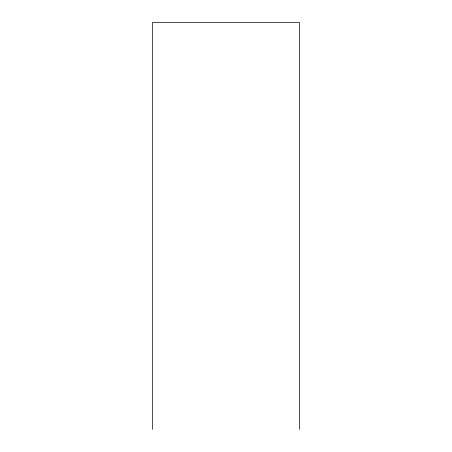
<?xml version="1.0" encoding="UTF-8"?>
<svg xmlns="http://www.w3.org/2000/svg" width="452" height="452" viewBox="0 0 452 452"><rect width="100%" height="100%" fill="white"/><g stroke="black" fill="none" stroke-linecap="round" stroke-linejoin="round"><path stroke-width="0.68" d="M299.642 429.4L299.642 22.6L152.358 22.6L152.358 429.4"/></g></svg>
